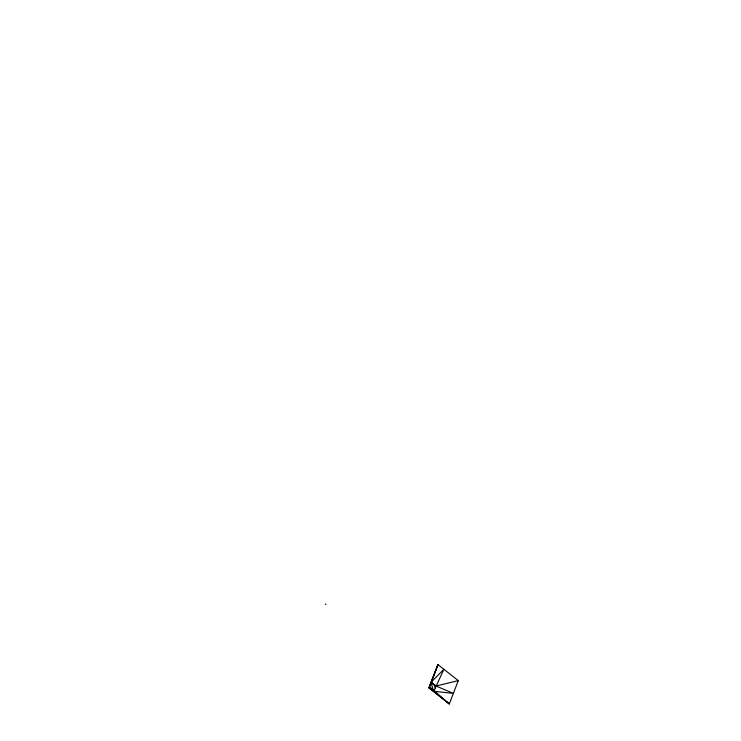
<?xml version="1.0" encoding="UTF-8"?>
<svg xmlns="http://www.w3.org/2000/svg" width="741" height="741" viewBox="0 0 741 741"><rect width="100%" height="100%" fill="white"/><g stroke="black" fill="none" stroke-linecap="round" stroke-linejoin="round"><path stroke-width="1.11" d="M435.199 687.963L434.115 685.008L431.04 682.6L437.95 664.649L458.29 680.608L449.305 703.95L428.956 687.981L437.95 664.649L428.956 687.981M429.076 687.583L431.04 682.6L433.661 691.659L443.868 669.29L431.151 682.192L436.032 686.027L453.372 693.381L433.772 691.27L429.076 687.583L449.305 703.95L429.363 686.638M458.29 680.608L436.032 686.027L431.151 682.192M325.364 604.017L325.975 604.499"/></g></svg>
